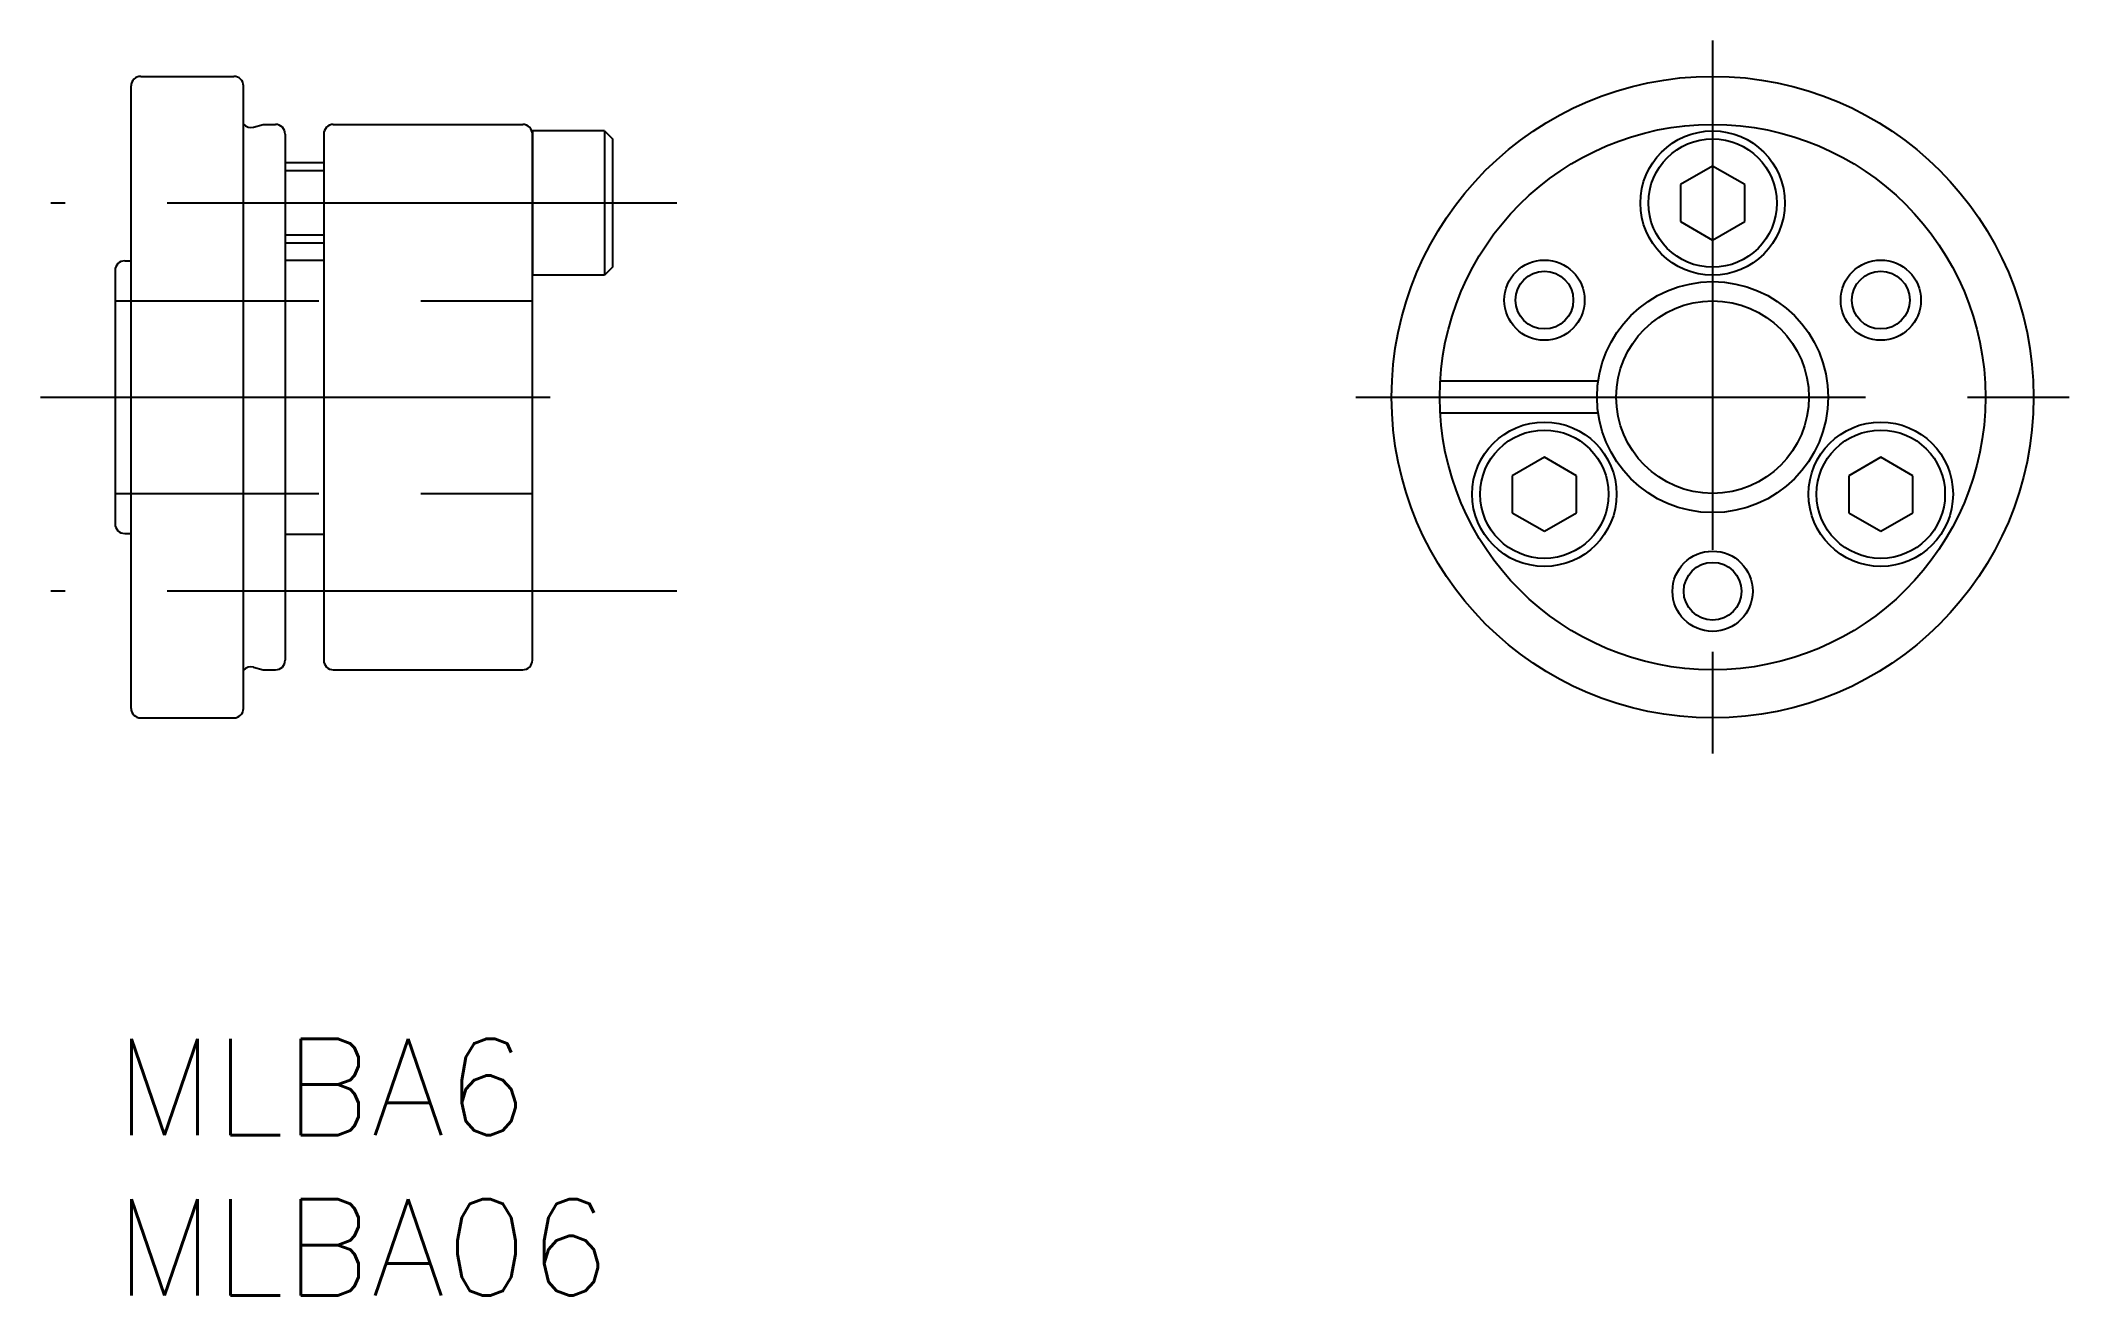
# Model space of a CAD drawing. Extents: x -2.3 to 60.9, y -8 to 31.1.
import ezdxf

# ---------------------------------------------------------------- set-up
doc = ezdxf.new("R2010")
doc.units = 0
doc.header["$LTSCALE"] = 0.5
doc.linetypes.add('CENTER', pattern=[50.8, 31.75, -6.35, 6.35, -6.35])
doc.linetypes.add('DASHED', pattern=[19.05, 12.7, -6.35])
for name, color, linetype in [('MSM_CENTER', 1, 'CENTER'), ('MSM_CONTINUOUS', 7, 'CONTINUOUS'), ('MSM_DASHED', 4, 'DASHED'), ('MSM_NARROW', 5, 'CONTINUOUS'), ('MSM_PART_NUMBER', 7, 'CONTINUOUS')]:
    doc.layers.add(name, color=color, linetype=linetype)
doc.styles.get("Standard").update_dxf_attribs({"font": 'txt.shx', "height": 3, "bigfont": 'bigfont.shx'})

msp = doc.modelspace()

# ---------------------------------------------------------------- linework, layer by layer
at = {"layer": 'MSM_CENTER'}
for p, q in [((49.769, 31.115), (49.769, 8.885)), ((17.5, 26.05), (-2, 26.05)), ((-2.32, 20), (14.303, 20)), ((38.654, 20), (60.884, 20)), ((17.5, 13.95), (-2, 13.95))]:
    msp.add_line(p, q, dxfattribs=at)
at = {"layer": 'MSM_CONTINUOUS'}
for p, q in [((0.8, 30), (3.7, 30)), ((0.5, 10.3), (0.5, 29.7)), ((4, 10.3), (4, 29.7)), ((4.312, 28.42), (4.61, 28.5)), ((4.61, 28.5), (5, 28.5)), ((6.8, 28.5), (12.7, 28.5)), ((5.3, 28.2), (5.3, 11.8)), ((6.5, 28.2), (6.5, 11.8)), ((13, 28.3), (13, 23.8)), ((15.25, 28.3), (13, 28.3)), ((13, 11.8), (13, 28.2)), ((15.25, 28.3), (15.25, 23.8)), ((15.25, 28.3), (15.5, 28.05)), ((15.5, 28.05), (15.5, 24.05)), ((6.5, 27.3), (5.3, 27.3)), ((49.769, 27.205), (48.769, 26.627)), ((50.769, 26.627), (49.769, 27.205)), ((48.769, 26.627), (48.769, 25.473)), ((50.769, 25.473), (50.769, 26.627)), ((48.769, 25.473), (49.769, 24.895)), ((49.769, 24.895), (50.769, 25.473)), ((6.5, 24.8), (5.3, 24.8)), ((0.3, 24.25), (0.5, 24.25)), ((5.3, 24.27), (6.5, 24.27)), ((15.5, 24.05), (15.25, 23.8)), ((0, 23.95), (0, 16.05)), ((15.25, 23.8), (13, 23.8)), ((46.204, 20.5), (41.284, 20.5)), ((46.204, 19.5), (41.284, 19.5)), ((44.529, 18.13), (43.529, 17.552)), ((45.529, 17.552), (44.529, 18.13)), ((55.008, 18.13), (54.008, 17.552)), ((56.008, 17.552), (55.008, 18.13)), ((43.529, 17.552), (43.529, 16.398)), ((45.529, 16.398), (45.529, 17.552)), ((54.008, 17.552), (54.008, 16.398)), ((56.008, 16.398), (56.008, 17.552)), ((43.529, 16.398), (44.529, 15.82)), ((44.529, 15.82), (45.529, 16.398)), ((54.008, 16.398), (55.008, 15.82)), ((55.008, 15.82), (56.008, 16.398)), ((0.3, 15.75), (0.5, 15.75)), ((5.3, 15.73), (6.5, 15.73)), ((4.312, 11.58), (4.61, 11.5)), ((4.61, 11.5), (5, 11.5)), ((6.8, 11.5), (12.7, 11.5)), ((0.8, 10), (3.7, 10))]:
    msp.add_line(p, q, dxfattribs=at)
for centre, radius in [((49.769, 20), 10), ((49.769, 20), 8.5), ((49.769, 26.05), 2.25), ((49.769, 26.05), 2), ((44.529, 23.025), 0.9), ((49.769, 20), 3.6), ((55.008, 23.025), 0.9), ((49.769, 20), 3), ((44.529, 16.975), 2.25), ((44.529, 16.975), 2), ((55.008, 16.975), 2.25), ((55.008, 16.975), 2), ((49.769, 13.95), 0.9)]:
    msp.add_circle(centre, radius, dxfattribs=at)
for centre, radius, start, end in [((0.8, 29.7), 0.3, 90, 180), ((3.7, 29.7), 0.3, 0, 90), ((4.229, 28.729), 0.32, 224.28087, 285), ((5, 28.2), 0.3, 0, 90), ((6.8, 28.2), 0.3, 90, 180), ((12.7, 28.2), 0.3, 0, 90), ((0.3, 23.95), 0.3, 90, 180), ((0.3, 16.05), 0.3, 180, 270), ((4.229, 11.271), 0.32, 75, 135.71913), ((5, 11.8), 0.3, 270, 0), ((6.8, 11.8), 0.3, 180, 270), ((12.7, 11.8), 0.3, 270, 360), ((0.8, 10.3), 0.3, 180, 270), ((3.7, 10.3), 0.3, 270, 0)]:
    msp.add_arc(centre, radius, start, end, dxfattribs=at)
at = {"layer": 'MSM_DASHED'}
for p, q in [((0, 23), (13, 23)), ((0, 17), (13, 17))]:
    msp.add_line(p, q, dxfattribs=at)
at = {"layer": 'MSM_NARROW'}
for p, q in [((6.5, 27.05), (5.3, 27.05)), ((6.5, 25.05), (5.3, 25.05))]:
    msp.add_line(p, q, dxfattribs=at)
for centre in [(44.529, 23.025), (55.008, 23.025), (49.769, 13.95)]:
    msp.add_circle(centre, 1.25, dxfattribs=at)

# ---------------------------------------------------------------- texts
at = {"layer": 'MSM_PART_NUMBER', "char_height": 3, "width": 121.09418, "attachment_point": 1}
for s, insert in [('{MLBA6}', (0, 0)), ('{MLBA06}', (0, -5))]:
    msp.add_mtext(s, dxfattribs=dict(at, insert=insert))

doc.saveas('drawing.dxf')
